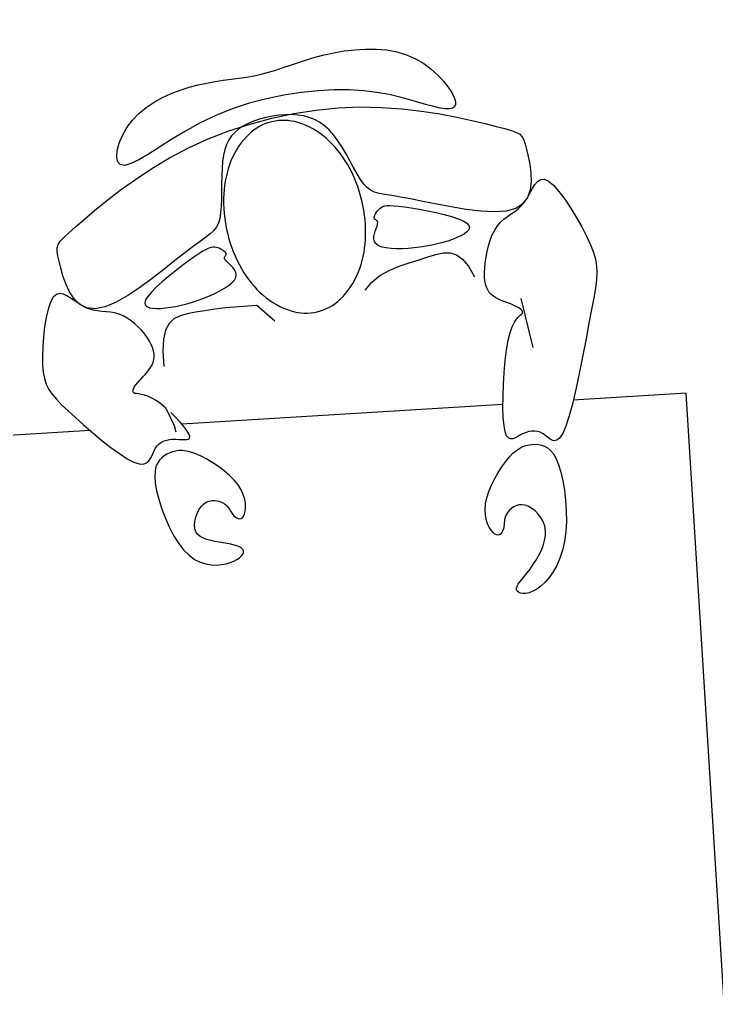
# Model space of a CAD drawing. Header units: inches. Extents: x 204954 to 440946, y -300749 to -143756.
# Drawn here: x 219891.6 to 219914.92, y -150708.18 to -150675.38 of the extents above; entities that cross this region are included whole.
import ezdxf

# ---------------------------------------------------------------- set-up
doc = ezdxf.new("R2010")
doc.units = ezdxf.units.IN
doc.header["$LTSCALE"] = 9
doc.header["$MEASUREMENT"] = 0
doc.linetypes.add('0', pattern=[0])
doc.layers.add('beam framing', color=91, linetype='Continuous')

msp = doc.modelspace()

# ---------------------------------------------------------------- linework, layer by layer
at = {"color": 1, "linetype": '0'}
for p, q in [((219902.12312, -150676.48893), (219902.46582, -150676.43042)), ((219902.46582, -150676.43042), (219902.81917, -150676.38806)), ((219902.81917, -150676.38806), (219903.17766, -150676.36573)), ((219903.17766, -150676.36573), (219903.53573, -150676.3673)), ((219903.53573, -150676.3673), (219903.88786, -150676.39665)), ((219903.88786, -150676.39665), (219904.22851, -150676.45765)), ((219900.93063, -150676.81258), (219901.2028, -150676.7243)), ((219901.2028, -150676.7243), (219901.49041, -150676.63914)), ((219901.49041, -150676.63914), (219901.79662, -150676.55973)), ((219901.79662, -150676.55973), (219902.12312, -150676.48893)), ((219904.22851, -150676.45765), (219904.55214, -150676.55418)), ((219904.55214, -150676.55418), (219904.85378, -150676.68798)), ((219904.85378, -150676.68798), (219905.13067, -150676.85235)), ((219899.93365, -150677.14378), (219900.17543, -150677.06957)), ((219900.17543, -150677.06957), (219900.42009, -150676.98787)), ((219900.42009, -150676.98787), (219900.67077, -150676.90132)), ((219900.67077, -150676.90132), (219900.93063, -150676.81258)), ((219905.13067, -150676.85235), (219905.38062, -150677.03846)), ((219905.38062, -150677.03846), (219905.60143, -150677.23749)), ((219898.14536, -150677.45494), (219898.41815, -150677.41299)), ((219898.41815, -150677.41299), (219898.68396, -150677.37611)), ((219898.68396, -150677.37611), (219898.94348, -150677.34073)), ((219898.94348, -150677.34073), (219899.19746, -150677.30328)), ((219899.19746, -150677.30328), (219899.4466, -150677.26018)), ((219899.4466, -150677.26018), (219899.69162, -150677.20786)), ((219899.69162, -150677.20786), (219899.93365, -150677.14378)), ((219905.60143, -150677.23749), (219905.79092, -150677.4406)), ((219896.6778, -150677.85567), (219896.97772, -150677.74191)), ((219896.97772, -150677.74191), (219897.27881, -150677.64658)), ((219897.27881, -150677.64658), (219897.57592, -150677.56835)), ((219897.57592, -150677.56835), (219897.86485, -150677.50554)), ((219897.86485, -150677.50554), (219898.14536, -150677.45494)), ((219901.59101, -150677.75944), (219901.02631, -150677.81744)), ((219902.13397, -150677.73213), (219901.59101, -150677.75944)), ((219902.64697, -150677.73494), (219902.13397, -150677.73213)), ((219903.12333, -150677.76634), (219902.64697, -150677.73494)), ((219905.79092, -150677.4406), (219905.94688, -150677.63897)), ((219905.94688, -150677.63897), (219906.06711, -150677.82378)), ((219896.10211, -150678.14372), (219896.38421, -150677.98916)), ((219896.38421, -150677.98916), (219896.6778, -150677.85567)), ((219899.86456, -150678.0279), (219899.28395, -150678.18153)), ((219900.44809, -150677.90673), (219899.86456, -150678.0279)), ((219901.02631, -150677.81744), (219900.44809, -150677.90673)), ((219903.56246, -150677.8211), (219903.12333, -150677.76634)), ((219903.96531, -150677.89302), (219903.56246, -150677.8211)), ((219904.33283, -150677.97594), (219903.96531, -150677.89302)), ((219904.66596, -150678.06367), (219904.33283, -150677.97594)), ((219904.96565, -150678.15005), (219904.66596, -150678.06367)), ((219906.06711, -150677.82378), (219906.14944, -150677.98618)), ((219906.14944, -150677.98618), (219906.19222, -150678.11907)), ((219895.59305, -150678.52127), (219895.83667, -150678.32065)), ((219895.83667, -150678.32065), (219896.10211, -150678.14372)), ((219898.71446, -150678.36821), (219898.16431, -150678.58852)), ((219899.28395, -150678.18153), (219898.71446, -150678.36821)), ((219900.7847, -150678.52683), (219901.52488, -150678.41114)), ((219901.52488, -150678.41114), (219902.26206, -150678.33699)), ((219902.26206, -150678.33699), (219902.99013, -150678.30582)), ((219902.99013, -150678.30582), (219903.70259, -150678.31748)), ((219903.70259, -150678.31748), (219904.39141, -150678.36541)), ((219904.39141, -150678.36541), (219905.04817, -150678.4414)), ((219905.23284, -150678.22888), (219904.96565, -150678.15005)), ((219905.4685, -150678.294), (219905.23284, -150678.22888)), ((219905.67319, -150678.34003), (219905.4685, -150678.294)), ((219905.8461, -150678.36474), (219905.67319, -150678.34003)), ((219905.98603, -150678.36672), (219905.8461, -150678.36474)), ((219906.0918, -150678.34456), (219905.98603, -150678.36672)), ((219906.16221, -150678.29685), (219906.0918, -150678.34456)), ((219906.19608, -150678.22215), (219906.16221, -150678.29685)), ((219906.19222, -150678.11907), (219906.19608, -150678.22215)), ((219895.19166, -150678.99623), (219895.3764, -150678.74691)), ((219895.3764, -150678.74691), (219895.59305, -150678.52127)), ((219898.16431, -150678.58852), (219897.64109, -150678.84037)), ((219899.31979, -150678.87693), (219900.04763, -150678.68258)), ((219899.63359, -150678.71577), (219899.43331, -150678.78404)), ((219899.84382, -150678.65873), (219899.63359, -150678.71577)), ((219900.06018, -150678.61383), (219899.84382, -150678.65873)), ((219900.04763, -150678.68258), (219900.7847, -150678.52683)), ((219900.27885, -150678.58198), (219900.06018, -150678.61383)), ((219900.49601, -150678.56409), (219900.27885, -150678.58198)), ((219900.70784, -150678.56108), (219900.49601, -150678.56409)), ((219900.91122, -150678.57397), (219900.70784, -150678.56108)), ((219901.10584, -150678.60426), (219900.91122, -150678.57397)), ((219901.29208, -150678.65356), (219901.10584, -150678.60426)), ((219901.47032, -150678.72347), (219901.29208, -150678.65356)), ((219901.64095, -150678.81561), (219901.47032, -150678.72347)), ((219905.04817, -150678.4414), (219905.66445, -150678.53727)), ((219905.66445, -150678.53727), (219906.23184, -150678.64482)), ((219906.23184, -150678.64482), (219906.7419, -150678.75588)), ((219895.04286, -150679.25737), (219895.19166, -150678.99623)), ((219897.64109, -150678.84037), (219897.14981, -150679.11095)), ((219898.60728, -150679.10842), (219899.31979, -150678.87693)), ((219898.92956, -150679.04753), (219898.8015, -150679.15493)), ((219899.07789, -150678.95059), (219898.92956, -150679.04753)), ((219899.24681, -150678.86261), (219899.07789, -150678.95059)), ((219899.43331, -150678.78404), (219899.24681, -150678.86261)), ((219901.80435, -150678.93158), (219901.64095, -150678.81561)), ((219901.96091, -150679.07299), (219901.80435, -150678.93158)), ((219902.11101, -150679.24144), (219901.96091, -150679.07299)), ((219906.7419, -150678.75588), (219907.18623, -150678.86223)), ((219907.18623, -150678.86223), (219907.55641, -150678.9557)), ((219907.55641, -150678.9557), (219907.84739, -150679.03098)), ((219907.84739, -150679.03098), (219908.06766, -150679.09425)), ((219894.9338, -150679.51582), (219895.04286, -150679.25737)), ((219896.69483, -150679.38475), (219896.28053, -150679.64628)), ((219897.14981, -150679.11095), (219896.69483, -150679.38475)), ((219897.25274, -150679.67699), (219897.91623, -150679.3756)), ((219897.91623, -150679.3756), (219898.60728, -150679.10842)), ((219898.69257, -150679.27477), (219898.60161, -150679.40901)), ((219898.8015, -150679.15493), (219898.69257, -150679.27477)), ((219902.25503, -150679.43686), (219902.11101, -150679.24144)), ((219908.06766, -150679.09425), (219908.22907, -150679.15457)), ((219908.22907, -150679.15457), (219908.34349, -150679.22103)), ((219908.34349, -150679.22103), (219908.42277, -150679.30269)), ((219908.42277, -150679.30269), (219908.47878, -150679.40861)), ((219894.86828, -150679.75705), (219894.9338, -150679.51582)), ((219896.28053, -150679.64628), (219895.91129, -150679.88004)), ((219896.62254, -150680.00954), (219897.25274, -150679.67699)), ((219898.46907, -150679.72861), (219898.4252, -150679.91792)), ((219898.52749, -150679.55963), (219898.46907, -150679.72861)), ((219898.60161, -150679.40901), (219898.52749, -150679.55963)), ((219902.39335, -150679.65234), (219902.25503, -150679.43686)), ((219902.52633, -150679.8793), (219902.39335, -150679.65234)), ((219908.47878, -150679.40861), (219908.52337, -150679.54787)), ((219908.52337, -150679.54787), (219908.5684, -150679.72954)), ((219908.5684, -150679.72954), (219908.62152, -150679.95858)), ((219894.8501, -150679.96658), (219894.86828, -150679.75705)), ((219894.88306, -150680.12987), (219894.8501, -150679.96658)), ((219895.91129, -150679.88004), (219895.59148, -150680.07053)), ((219896.02982, -150680.36374), (219896.62254, -150680.00954)), ((219898.4252, -150679.91792), (219898.39473, -150680.12952)), ((219902.65435, -150680.10914), (219902.52633, -150679.8793)), ((219908.62152, -150679.95858), (219908.67354, -150680.22359)), ((219894.97097, -150680.23242), (219894.88306, -150680.12987)), ((219895.11763, -150680.25972), (219894.97097, -150680.23242)), ((219895.32547, -150680.20226), (219895.11763, -150680.25972)), ((219895.59148, -150680.07053), (219895.32547, -150680.20226)), ((219895.47838, -150680.72847), (219896.02982, -150680.36374)), ((219898.37614, -150680.3638), (219898.36636, -150680.61467)), ((219898.39473, -150680.12952), (219898.37614, -150680.3638)), ((219902.77778, -150680.33328), (219902.65435, -150680.10914)), ((219902.89698, -150680.54313), (219902.77778, -150680.33328)), ((219908.67354, -150680.22359), (219908.71107, -150680.50906)), ((219898.36636, -150680.61467), (219898.36194, -150680.87446)), ((219903.01233, -150680.73009), (219902.89698, -150680.54313)), ((219908.71107, -150680.50906), (219908.72072, -150680.79951)), ((219894.97204, -150681.09262), (219895.47838, -150680.72847)), ((219898.36194, -150680.87446), (219898.35944, -150681.1355)), ((219903.1242, -150680.88558), (219903.01233, -150680.73009)), ((219903.23442, -150681.00377), (219903.1242, -150680.88558)), ((219903.35071, -150681.08991), (219903.23442, -150681.00377)), ((219908.68281, -150681.19071), (219908.76498, -150681.04001)), ((219908.72072, -150680.79951), (219908.68907, -150681.07941)), ((219908.76498, -150681.04001), (219908.84928, -150680.90495)), ((219908.84928, -150680.90495), (219908.9405, -150680.79884)), ((219908.9405, -150680.79884), (219909.04343, -150680.73499)), ((219909.04343, -150680.73499), (219909.16287, -150680.72671)), ((219909.16287, -150680.72671), (219909.30361, -150680.78731)), ((219909.30361, -150680.78731), (219909.46838, -150680.92534)), ((219909.46838, -150680.92534), (219909.65159, -150681.13037)), ((219894.5146, -150681.44509), (219894.97204, -150681.09262)), ((219898.35944, -150681.1355), (219898.3554, -150681.3901)), ((219903.48226, -150681.15199), (219903.35071, -150681.08991)), ((219903.63824, -150681.19803), (219903.48226, -150681.15199)), ((219903.82783, -150681.23604), (219903.63824, -150681.19803)), ((219904.06023, -150681.27402), (219903.82783, -150681.23604)), ((219904.34461, -150681.31998), (219904.06023, -150681.27402)), ((219904.69016, -150681.38192), (219904.34461, -150681.31998)), ((219908.60275, -150681.33328), (219908.44834, -150681.5456)), ((219908.50565, -150681.48584), (219908.59796, -150681.34376)), ((219908.59796, -150681.34376), (219908.68281, -150681.19071)), ((219908.68907, -150681.07941), (219908.60275, -150681.33328)), ((219909.65159, -150681.13037), (219909.84557, -150681.38725)), ((219894.10986, -150681.77477), (219894.5146, -150681.44509)), ((219898.34637, -150681.63059), (219898.32891, -150681.84929)), ((219898.3554, -150681.3901), (219898.34637, -150681.63059)), ((219903.6216, -150681.74017), (219903.66339, -150681.69986)), ((219903.66339, -150681.69986), (219903.70774, -150681.66574)), ((219903.70774, -150681.66574), (219903.75859, -150681.63857)), ((219903.75859, -150681.63857), (219903.82092, -150681.61886)), ((219903.82092, -150681.61886), (219903.89968, -150681.60712)), ((219903.89968, -150681.60712), (219903.99987, -150681.60387)), ((219903.99987, -150681.60387), (219904.12643, -150681.60961)), ((219904.12643, -150681.60961), (219904.28434, -150681.62487)), ((219904.28434, -150681.62487), (219904.47857, -150681.65016)), ((219904.47857, -150681.65016), (219904.71119, -150681.68568)), ((219905.10108, -150681.46452), (219904.69016, -150681.38192)), ((219904.71119, -150681.68568), (219904.97267, -150681.73046)), ((219905.5617, -150681.55904), (219905.10108, -150681.46452)), ((219906.05136, -150681.65343), (219905.5617, -150681.55904)), ((219906.54941, -150681.73561), (219906.05136, -150681.65343)), ((219908.44834, -150681.5456), (219908.21245, -150681.70088)), ((219908.28992, -150681.70969), (219908.40238, -150681.60687)), ((219908.40238, -150681.60687), (219908.50565, -150681.48584)), ((219909.84557, -150681.38725), (219910.04265, -150681.68079)), ((219910.04265, -150681.68079), (219910.23518, -150681.99582)), ((219893.76163, -150682.07053), (219894.10986, -150681.77477)), ((219898.32891, -150681.84929), (219898.29956, -150682.03853)), ((219903.46721, -150682.00662), (219903.47575, -150681.96915)), ((219903.4682, -150682.0367), (219903.46721, -150682.00662)), ((219903.47575, -150681.96915), (219903.4927, -150681.92628)), ((219903.4927, -150681.92628), (219903.5169, -150681.87997)), ((219903.5169, -150681.87997), (219903.54721, -150681.8322)), ((219903.54721, -150681.8322), (219903.5825, -150681.78494)), ((219903.5825, -150681.78494), (219903.6216, -150681.74017)), ((219904.97267, -150681.73046), (219905.25059, -150681.78321)), ((219905.25059, -150681.78321), (219905.53254, -150681.84265)), ((219905.53254, -150681.84265), (219905.80609, -150681.9075)), ((219905.80609, -150681.9075), (219906.05881, -150681.97647)), ((219906.05881, -150681.97647), (219906.2783, -150682.04829)), ((219907.0352, -150681.79351), (219906.54941, -150681.73561)), ((219907.48807, -150681.81507), (219907.0352, -150681.79351)), ((219907.88737, -150681.78821), (219907.48807, -150681.81507)), ((219907.80941, -150682.0603), (219907.92801, -150681.96962)), ((219908.21245, -150681.70088), (219907.88737, -150681.78821)), ((219907.92801, -150681.96962), (219908.04967, -150681.885)), ((219908.04967, -150681.885), (219908.17133, -150681.80038)), ((219908.17133, -150681.80038), (219908.28992, -150681.70969)), ((219910.23518, -150681.99582), (219910.4155, -150682.31718)), ((219893.24821, -150682.51996), (219893.47371, -150682.32126)), ((219893.47371, -150682.32126), (219893.76163, -150682.07053)), ((219898.18989, -150682.32319), (219898.10063, -150682.43804)), ((219898.25468, -150682.19379), (219898.18989, -150682.32319)), ((219898.29956, -150682.03853), (219898.25468, -150682.19379)), ((219903.47916, -150682.05831), (219903.4682, -150682.0367)), ((219903.49755, -150682.0739), (219903.47916, -150682.05831)), ((219903.52015, -150682.08678), (219903.49755, -150682.0739)), ((219903.5437, -150682.10028), (219903.52015, -150682.08678)), ((219903.53618, -150682.37073), (219903.56387, -150682.29227)), ((219903.56497, -150682.11772), (219903.5437, -150682.10028)), ((219903.56387, -150682.29227), (219903.5826, -150682.22701)), ((219903.5807, -150682.14245), (219903.56497, -150682.11772)), ((219903.58766, -150682.17777), (219903.5807, -150682.14245)), ((219903.5826, -150682.22701), (219903.58766, -150682.17777)), ((219906.2783, -150682.04829), (219906.45212, -150682.12167)), ((219906.45212, -150682.12167), (219906.57084, -150682.19546)), ((219906.57084, -150682.19546), (219906.63702, -150682.26905)), ((219906.6562, -150682.34198), (219906.63391, -150682.41376)), ((219906.63702, -150682.26905), (219906.6562, -150682.34198)), ((219907.50211, -150682.42762), (219907.59368, -150682.28416)), ((219907.59368, -150682.28416), (219907.69695, -150682.16313)), ((219907.69695, -150682.16313), (219907.80941, -150682.0603)), ((219910.4155, -150682.31718), (219910.57592, -150682.62968)), ((219892.96365, -150682.80276), (219893.08034, -150682.67598)), ((219893.08034, -150682.67598), (219893.24821, -150682.51996)), ((219897.8304, -150682.66926), (219897.64028, -150682.80822)), ((219897.98232, -150682.54963), (219897.8304, -150682.66926)), ((219898.10063, -150682.43804), (219897.98232, -150682.54963)), ((219903.46179, -150682.73538), (219903.46233, -150682.64471)), ((219903.46233, -150682.64471), (219903.47911, -150682.551)), ((219903.47911, -150682.551), (219903.50583, -150682.45833)), ((219903.50583, -150682.45833), (219903.53618, -150682.37073)), ((219906.24093, -150682.67998), (219906.09376, -150682.73895)), ((219906.37367, -150682.61751), (219906.24093, -150682.67998)), ((219906.48711, -150682.552), (219906.37367, -150682.61751)), ((219906.5757, -150682.48392), (219906.48711, -150682.552)), ((219906.63391, -150682.41376), (219906.5757, -150682.48392)), ((219907.35418, -150682.76733), (219907.4224, -150682.59035)), ((219907.4224, -150682.59035), (219907.50211, -150682.42762)), ((219910.57592, -150682.62968), (219910.7088, -150682.91816)), ((219892.85784, -150683.02244), (219892.89164, -150682.91376)), ((219892.89164, -150682.91376), (219892.96365, -150682.80276)), ((219897.40741, -150682.97779), (219897.12722, -150683.18929)), ((219897.64028, -150682.80822), (219897.40741, -150682.97779)), ((219898.00964, -150683.00758), (219897.93408, -150683.03273)), ((219898.07415, -150682.99699), (219898.00964, -150683.00758)), ((219898.13179, -150682.99823), (219898.07415, -150682.99699)), ((219898.18677, -150683.00861), (219898.13179, -150682.99823)), ((219898.24227, -150683.02567), (219898.18677, -150683.00861)), ((219903.48378, -150682.81897), (219903.46179, -150682.73538)), ((219903.53461, -150682.89141), (219903.48378, -150682.81897)), ((219903.61876, -150682.94952), (219903.53461, -150682.89141)), ((219903.73347, -150682.99352), (219903.61876, -150682.94952)), ((219903.87414, -150683.02452), (219903.73347, -150682.99352)), ((219905.0073, -150682.99858), (219904.80658, -150683.02274)), ((219905.20495, -150682.96835), (219905.0073, -150682.99858)), ((219905.39801, -150682.93242), (219905.20495, -150682.96835)), ((219905.58495, -150682.89115), (219905.39801, -150682.93242)), ((219905.76424, -150682.8449), (219905.58495, -150682.89115)), ((219905.93435, -150682.79405), (219905.76424, -150682.8449)), ((219906.09376, -150682.73895), (219905.93435, -150682.79405)), ((219907.25063, -150683.14405), (219907.29705, -150682.95357)), ((219907.29705, -150682.95357), (219907.35418, -150682.76733)), ((219910.7088, -150682.91816), (219910.80819, -150683.17242)), ((219892.85578, -150683.14223), (219892.85784, -150683.02244)), ((219892.87897, -150683.2866), (219892.85578, -150683.14223)), ((219892.92095, -150683.469), (219892.87897, -150683.2866)), ((219897.12722, -150683.18929), (219896.79804, -150683.44877)), ((219897.4372, -150683.33284), (219897.24577, -150683.46969)), ((219897.59901, -150683.22247), (219897.4372, -150683.33284)), ((219897.73296, -150683.13747), (219897.59901, -150683.22247)), ((219897.84325, -150683.07512), (219897.73296, -150683.13747)), ((219897.93408, -150683.03273), (219897.84325, -150683.07512)), ((219898.29739, -150683.04793), (219898.24227, -150683.02567)), ((219898.35023, -150683.07412), (219898.29739, -150683.04793)), ((219898.39887, -150683.10303), (219898.35023, -150683.07412)), ((219898.44139, -150683.13339), (219898.39887, -150683.10303)), ((219898.47589, -150683.16397), (219898.44139, -150683.13339)), ((219898.46063, -150683.36599), (219898.46349, -150683.33683)), ((219898.46349, -150683.33683), (219898.47457, -150683.31165)), ((219898.47457, -150683.31165), (219898.48947, -150683.28896)), ((219898.50045, -150683.19352), (219898.47589, -150683.16397)), ((219898.48947, -150683.28896), (219898.5038, -150683.26726)), ((219898.51316, -150683.22081), (219898.50045, -150683.19352)), ((219898.5038, -150683.26726), (219898.51317, -150683.24504)), ((219898.51317, -150683.24504), (219898.51316, -150683.22081)), ((219904.0362, -150683.04361), (219903.87414, -150683.02452)), ((219904.21505, -150683.05188), (219904.0362, -150683.04361)), ((219904.40613, -150683.05043), (219904.21505, -150683.05188)), ((219904.60483, -150683.04035), (219904.40613, -150683.05043)), ((219904.80658, -150683.02274), (219904.60483, -150683.04035)), ((219904.97018, -150683.41895), (219905.26659, -150683.32035)), ((219905.26659, -150683.32035), (219905.5355, -150683.23851)), ((219905.5355, -150683.23851), (219905.78154, -150683.18936)), ((219905.78154, -150683.18936), (219906.0093, -150683.18877)), ((219906.0093, -150683.18877), (219906.22339, -150683.25267)), ((219906.22339, -150683.25267), (219906.42842, -150683.39695)), ((219907.18835, -150683.51771), (219907.21453, -150683.33377)), ((219907.21453, -150683.33377), (219907.25063, -150683.14405)), ((219910.80819, -150683.17242), (219910.87507, -150683.40214)), ((219892.97712, -150683.69731), (219892.92095, -150683.469)), ((219896.79804, -150683.44877), (219896.42994, -150683.74135)), ((219897.03279, -150683.62785), (219896.80874, -150683.80056)), ((219897.24577, -150683.46969), (219897.03279, -150683.62785)), ((219898.47039, -150683.40064), (219898.46063, -150683.36599)), ((219898.49717, -150683.44228), (219898.47039, -150683.40064)), ((219898.54338, -150683.49202), (219898.49717, -150683.44228)), ((219898.60355, -150683.54948), (219898.54338, -150683.49202)), ((219898.67023, -150683.61389), (219898.60355, -150683.54948)), ((219898.73596, -150683.68448), (219898.67023, -150683.61389)), ((219903.97156, -150683.77747), (219904.30657, -150683.63875)), ((219904.30657, -150683.63875), (219904.64544, -150683.52291)), ((219904.64544, -150683.52291), (219904.97018, -150683.41895)), ((219906.42842, -150683.39695), (219906.629, -150683.63751)), ((219906.629, -150683.63751), (219906.82973, -150683.99026)), ((219907.17171, -150683.69087), (219907.18835, -150683.51771)), ((219910.87507, -150683.40214), (219910.91213, -150683.62198)), ((219910.91213, -150683.62198), (219910.92206, -150683.8466)), ((219893.05054, -150683.95721), (219892.97712, -150683.69731)), ((219893.14614, -150684.22882), (219893.05054, -150683.95721)), ((219896.42994, -150683.74135), (219896.03587, -150684.04695)), ((219896.58413, -150683.98106), (219896.36946, -150684.16257)), ((219896.80874, -150683.80056), (219896.58413, -150683.98106)), ((219898.7933, -150683.76047), (219898.73596, -150683.68448)), ((219898.83477, -150683.8411), (219898.7933, -150683.76047)), ((219898.85295, -150683.9256), (219898.83477, -150683.8411)), ((219898.84036, -150684.0132), (219898.85295, -150683.9256)), ((219903.385, -150684.1676), (219903.65838, -150683.95008)), ((219903.65838, -150683.95008), (219903.97156, -150683.77747)), ((219907.16432, -150683.84921), (219907.17171, -150683.69087)), ((219907.16628, -150683.99257), (219907.16432, -150683.84921)), ((219907.17776, -150684.12174), (219907.16628, -150683.99257)), ((219910.92206, -150683.8466), (219910.90756, -150684.09067)), ((219893.26887, -150684.49225), (219893.14614, -150684.22882)), ((219896.03587, -150684.04695), (219895.62879, -150684.34545)), ((219896.36946, -150684.16257), (219896.17522, -150684.33836)), ((219898.46178, -150684.37573), (219898.5977, -150684.28544)), ((219898.5977, -150684.28544), (219898.70916, -150684.19419)), ((219898.70916, -150684.19419), (219898.79157, -150684.10308)), ((219898.79157, -150684.10308), (219898.84036, -150684.0132)), ((219903.1694, -150684.44102), (219903.385, -150684.1676)), ((219907.19897, -150684.23754), (219907.17776, -150684.12174)), ((219907.2301, -150684.34077), (219907.19897, -150684.23754)), ((219910.90756, -150684.09067), (219910.87132, -150684.36883)), ((219892.83051, -150684.58106), (219892.72695, -150684.67609)), ((219892.94486, -150684.55147), (219892.83051, -150684.58106)), ((219893.06845, -150684.57408), (219892.94486, -150684.55147)), ((219893.19974, -150684.63566), (219893.06845, -150684.57408)), ((219893.33718, -150684.72297), (219893.19974, -150684.63566)), ((219893.42365, -150684.72761), (219893.26887, -150684.49225)), ((219895.22168, -150684.61675), (219894.8275, -150684.84075)), ((219895.62879, -150684.34545), (219895.22168, -150684.61675)), ((219895.89006, -150684.64569), (219895.81752, -150684.76519)), ((219896.01192, -150684.50165), (219895.89006, -150684.64569)), ((219896.17522, -150684.33836), (219896.01192, -150684.50165)), ((219897.76521, -150684.70542), (219897.95312, -150684.62991)), ((219897.95312, -150684.62991), (219898.1349, -150684.54906)), ((219898.1349, -150684.54906), (219898.30599, -150684.46397)), ((219898.30599, -150684.46397), (219898.46178, -150684.37573)), ((219907.27134, -150684.43222), (219907.2301, -150684.34077)), ((219907.32288, -150684.51272), (219907.27134, -150684.43222)), ((219907.38492, -150684.58305), (219907.32288, -150684.51272)), ((219907.45726, -150684.64412), (219907.38492, -150684.58305)), ((219907.53819, -150684.69719), (219907.45726, -150684.64412)), ((219910.87132, -150684.36883), (219910.81605, -150684.69576)), ((219892.63554, -150684.84502), (219892.55682, -150685.07723)), ((219892.72695, -150684.67609), (219892.63554, -150684.84502)), ((219893.47922, -150684.82279), (219893.33718, -150684.72297)), ((219893.61543, -150684.91502), (219893.42365, -150684.72761)), ((219893.62432, -150684.92188), (219893.47922, -150684.82279)), ((219893.84916, -150685.03459), (219893.61543, -150684.91502)), ((219893.77093, -150685.007), (219893.62432, -150684.92188)), ((219894.8275, -150684.84075), (219894.4592, -150684.99735)), ((219895.81752, -150684.76519), (219895.79177, -150684.86075)), ((219895.79177, -150684.86075), (219895.80763, -150684.93447)), ((219895.80763, -150684.93447), (219895.85996, -150684.98842)), ((219896.65588, -150685.01133), (219896.8306, -150684.97978)), ((219896.8306, -150684.97978), (219897.01143, -150684.93997)), ((219897.01143, -150684.93997), (219897.19683, -150684.89226)), ((219897.19683, -150684.89226), (219897.38528, -150684.83702)), ((219897.38528, -150684.83702), (219897.57525, -150684.77462)), ((219897.57525, -150684.77462), (219897.76521, -150684.70542)), ((219899.53983, -150684.94826), (219898.4897, -150685.02881)), ((219900.14532, -150685.4706), (219899.53983, -150684.94826)), ((219907.62561, -150684.74361), (219907.53819, -150684.69719)), ((219907.71741, -150684.78472), (219907.62561, -150684.74361)), ((219907.8115, -150684.82189), (219907.71741, -150684.78472)), ((219907.90578, -150684.85646), (219907.8115, -150684.82189)), ((219907.99815, -150684.88979), (219907.90578, -150684.85646)), ((219908.0865, -150684.92323), (219907.99815, -150684.88979)), ((219908.16881, -150684.95784), (219908.0865, -150684.92323)), ((219908.24328, -150684.99346), (219908.16881, -150684.95784)), ((219908.38036, -150684.7151), (219908.77397, -150686.36221)), ((219910.81605, -150684.69576), (219910.74443, -150685.0861)), ((219892.55682, -150685.07723), (219892.49116, -150685.35732)), ((219893.91772, -150685.06813), (219893.77093, -150685.007)), ((219894.12976, -150685.06644), (219893.84916, -150685.03459)), ((219894.0643, -150685.10806), (219893.91772, -150685.06813)), ((219894.21047, -150685.13279), (219894.0643, -150685.10806)), ((219894.4592, -150684.99735), (219894.12976, -150685.06644)), ((219894.35606, -150685.1483), (219894.21047, -150685.13279)), ((219894.50088, -150685.16059), (219894.35606, -150685.1483)), ((219894.64475, -150685.17566), (219894.50088, -150685.16059)), ((219894.78748, -150685.19951), (219894.64475, -150685.17566)), ((219894.9289, -150685.23812), (219894.78748, -150685.19951)), ((219895.06859, -150685.29599), (219894.9289, -150685.23812)), ((219895.20525, -150685.37159), (219895.06859, -150685.29599)), ((219895.85996, -150684.98842), (219895.94361, -150685.02468)), ((219895.94361, -150685.02468), (219896.05341, -150685.04535)), ((219896.05341, -150685.04535), (219896.18421, -150685.05249)), ((219896.18421, -150685.05249), (219896.33085, -150685.04819)), ((219896.33085, -150685.04819), (219896.48879, -150685.03426)), ((219896.48879, -150685.03426), (219896.65588, -150685.01133)), ((219896.97091, -150685.29484), (219896.7675, -150685.39729)), ((219897.21259, -150685.22745), (219896.97091, -150685.29484)), ((219897.48945, -150685.17885), (219897.21259, -150685.22745)), ((219897.79841, -150685.13279), (219897.48945, -150685.17885)), ((219898.13507, -150685.0787), (219897.79841, -150685.13279)), ((219898.4897, -150685.02881), (219898.13507, -150685.0787)), ((219908.3082, -150685.02966), (219908.24328, -150684.99346)), ((219908.30135, -150685.32773), (219908.35781, -150685.27442)), ((219908.36185, -150685.06601), (219908.3082, -150685.02966)), ((219908.35781, -150685.27442), (219908.40167, -150685.23603)), ((219908.4025, -150685.10207), (219908.36185, -150685.06601)), ((219908.40167, -150685.23603), (219908.4293, -150685.20406)), ((219908.42844, -150685.13738), (219908.4025, -150685.10207)), ((219908.43795, -150685.17153), (219908.42844, -150685.13738)), ((219908.4293, -150685.20406), (219908.43795, -150685.17153)), ((219910.74443, -150685.0861), (219910.65912, -150685.54816)), ((219892.49116, -150685.35732), (219892.43892, -150685.66992)), ((219895.33734, -150685.46188), (219895.20525, -150685.37159)), ((219895.46333, -150685.56384), (219895.33734, -150685.46188)), ((219895.5817, -150685.67441), (219895.46333, -150685.56384)), ((219896.60543, -150685.55108), (219896.48778, -150685.77247)), ((219896.7675, -150685.39729), (219896.60543, -150685.55108)), ((219908.09288, -150685.66193), (219908.16525, -150685.513)), ((219908.16525, -150685.513), (219908.23596, -150685.40443)), ((219908.23596, -150685.40443), (219908.30135, -150685.32773)), ((219910.65912, -150685.54816), (219910.56261, -150686.06475)), ((219892.43892, -150685.66992), (219892.40047, -150685.99962)), ((219895.6909, -150685.79058), (219895.5817, -150685.67441)), ((219895.7894, -150685.9093), (219895.6909, -150685.79058)), ((219895.87568, -150686.02755), (219895.7894, -150685.9093)), ((219896.48778, -150685.77247), (219896.41764, -150686.07773)), ((219907.95772, -150686.11479), (219908.02249, -150685.8597)), ((219908.02249, -150685.8597), (219908.09288, -150685.66193)), ((219892.40047, -150685.99962), (219892.37615, -150686.33105)), ((219895.94845, -150686.14279), (219895.87568, -150686.02755)), ((219896.00745, -150686.25451), (219895.94845, -150686.14279)), ((219896.0527, -150686.36273), (219896.00745, -150686.25451)), ((219896.41764, -150686.07773), (219896.39807, -150686.48312)), ((219907.9017, -150686.43126), (219907.95772, -150686.11479)), ((219910.56261, -150686.06475), (219910.45736, -150686.61233)), ((219892.37615, -150686.33105), (219892.36634, -150686.64881)), ((219896.08418, -150686.46743), (219896.0527, -150686.36273)), ((219896.1019, -150686.56861), (219896.08418, -150686.46743)), ((219896.10585, -150686.66629), (219896.1019, -150686.56861)), ((219896.39807, -150686.48312), (219896.43044, -150686.99768)), ((219907.85549, -150686.79555), (219907.9017, -150686.43126)), ((219910.45736, -150686.61233), (219910.34582, -150687.16738)), ((219892.36634, -150686.64881), (219892.37139, -150686.93752)), ((219892.37139, -150686.93752), (219892.39212, -150687.18592)), ((219895.98737, -150687.0222), (219896.03557, -150686.93828)), ((219896.03557, -150686.93828), (219896.07248, -150686.8511)), ((219896.07248, -150686.8511), (219896.09605, -150686.76045)), ((219896.09605, -150686.76045), (219896.10585, -150686.66629)), ((219907.81964, -150687.18968), (219907.85549, -150686.79555)), ((219892.39212, -150687.18592), (219892.43114, -150687.39934)), ((219895.73151, -150687.33047), (219895.79997, -150687.257)), ((219895.79997, -150687.257), (219895.86709, -150687.18131)), ((219895.86709, -150687.18131), (219895.93039, -150687.10313)), ((219895.93039, -150687.10313), (219895.98737, -150687.0222)), ((219907.7947, -150687.59565), (219907.81964, -150687.18968)), ((219910.34582, -150687.16738), (219910.23043, -150687.70633)), ((219892.43114, -150687.39934), (219892.49153, -150687.58725)), ((219892.49153, -150687.58725), (219892.57635, -150687.75912)), ((219895.49242, -150687.60525), (219895.54274, -150687.5398)), ((219895.54274, -150687.5398), (219895.6005, -150687.47173)), ((219895.6005, -150687.47173), (219895.66419, -150687.40196)), ((219895.66419, -150687.40196), (219895.73151, -150687.33047)), ((219907.78121, -150687.99548), (219907.7947, -150687.59565)), ((219892.57635, -150687.75912), (219892.68867, -150687.92442)), ((219892.68867, -150687.92442), (219892.83158, -150688.09261)), ((219895.39233, -150687.81734), (219895.3995, -150687.77411)), ((219895.39929, -150687.85209), (219895.39233, -150687.81734)), ((219895.42171, -150687.8772), (219895.39929, -150687.85209)), ((219895.3995, -150687.77411), (219895.41946, -150687.72357)), ((219895.41946, -150687.72357), (219895.45088, -150687.66689)), ((219895.46065, -150687.89255), (219895.42171, -150687.8772)), ((219895.45088, -150687.66689), (219895.49242, -150687.60525)), ((219895.51601, -150687.90227), (219895.46065, -150687.89255)), ((219895.58742, -150687.91156), (219895.51601, -150687.90227)), ((219895.67451, -150687.92561), (219895.58742, -150687.91156)), ((219895.77689, -150687.9496), (219895.67451, -150687.92561)), ((219910.23043, -150687.70633), (219910.11364, -150688.20566)), ((219892.83158, -150688.09261), (219893.00812, -150688.27317)), ((219895.8942, -150687.98873), (219895.77689, -150687.9496)), ((219896.02606, -150688.04819), (219895.8942, -150687.98873)), ((219896.1721, -150688.13317), (219896.02606, -150688.04819)), ((219896.33088, -150688.2467), (219896.1721, -150688.13317)), ((219896.49676, -150688.38319), (219896.33088, -150688.2467)), ((219907.77973, -150688.37119), (219907.78121, -150687.99548)), ((219910.11364, -150688.20566), (219909.99792, -150688.64183)), ((219893.00812, -150688.27317), (219893.22139, -150688.47556)), ((219893.22139, -150688.47556), (219893.47211, -150688.7057)), ((219896.49676, -150688.38319), (219896.77654, -150688.96815)), ((219896.82303, -150688.69403), (219896.66304, -150688.53488)), ((219907.79079, -150688.70479), (219907.77973, -150688.37119)), ((219893.47211, -150688.7057), (219893.75171, -150688.95529)), ((219896.97003, -150688.85289), (219896.82303, -150688.69403)), ((219897.09734, -150689.00369), (219896.97003, -150688.85289)), ((219907.81496, -150688.97829), (219907.79079, -150688.70479)), ((219909.99792, -150688.64183), (219909.8857, -150688.99129)), ((219893.75171, -150688.95529), (219894.04928, -150689.21249)), ((219894.04928, -150689.21249), (219894.35392, -150689.46545)), ((219896.77654, -150688.96815), (219896.8276, -150689.17602)), ((219897.19825, -150689.1387), (219897.09734, -150689.00369)), ((219897.26608, -150689.25016), (219897.19825, -150689.1387)), ((219907.85244, -150689.17848), (219907.81496, -150688.97829)), ((219907.90205, -150689.31116), (219907.85244, -150689.17848)), ((219908.4621, -150689.23542), (219908.36975, -150689.28101)), ((219908.55561, -150689.19805), (219908.4621, -150689.23542)), ((219908.6499, -150689.1707), (219908.55561, -150689.19805)), ((219908.74459, -150689.15516), (219908.6499, -150689.1707)), ((219908.83929, -150689.15321), (219908.74459, -150689.15516)), ((219908.93364, -150689.16666), (219908.83929, -150689.15321)), ((219909.02724, -150689.19729), (219908.93364, -150689.16666)), ((219909.11973, -150689.24688), (219909.02724, -150689.19729)), ((219909.77888, -150689.23715), (219909.6771, -150689.38915)), ((219909.8857, -150688.99129), (219909.77888, -150689.23715)), ((219894.35392, -150689.46545), (219894.65471, -150689.70233)), ((219896.27143, -150689.58081), (219896.3495, -150689.52616)), ((219896.3495, -150689.52616), (219896.43486, -150689.48508)), ((219896.43486, -150689.48508), (219896.52634, -150689.45613)), ((219896.52634, -150689.45613), (219896.62281, -150689.43789)), ((219896.62281, -150689.43789), (219896.72311, -150689.42894)), ((219896.72311, -150689.42894), (219896.82609, -150689.42786)), ((219896.82609, -150689.42786), (219896.92995, -150689.43265)), ((219896.92995, -150689.43265), (219897.03017, -150689.43916)), ((219897.03017, -150689.43916), (219897.12161, -150689.44268)), ((219897.12161, -150689.44268), (219897.19908, -150689.43848)), ((219897.19908, -150689.43848), (219897.25743, -150689.42184)), ((219897.25743, -150689.42184), (219897.29149, -150689.38805)), ((219897.2961, -150689.3324), (219897.26608, -150689.25016)), ((219897.29149, -150689.38805), (219897.2961, -150689.3324)), ((219907.96228, -150689.38688), (219907.90205, -150689.31116)), ((219908.03161, -150689.41622), (219907.96228, -150689.38688)), ((219908.10854, -150689.40974), (219908.03161, -150689.41622)), ((219908.19155, -150689.378), (219908.10854, -150689.40974)), ((219908.27913, -150689.33157), (219908.19155, -150689.378)), ((219908.36975, -150689.28101), (219908.27913, -150689.33157)), ((219909.21093, -150689.31421), (219909.11973, -150689.24688)), ((219909.30157, -150689.38593), (219909.21093, -150689.31421)), ((219909.39257, -150689.44566), (219909.30157, -150689.38593)), ((219909.48487, -150689.47702), (219909.39257, -150689.44566)), ((219909.5794, -150689.46364), (219909.48487, -150689.47702)), ((219909.6771, -150689.38915), (219909.5794, -150689.46364)), ((219894.65471, -150689.70233), (219894.94075, -150689.91127)), ((219896.04367, -150689.9481), (219896.09097, -150689.83846)), ((219896.09097, -150689.83846), (219896.14172, -150689.7365)), ((219896.14172, -150689.7365), (219896.20179, -150689.65044)), ((219896.20179, -150689.65044), (219896.27143, -150689.58081)), ((219896.62607, -150689.88757), (219896.53331, -150689.93311)), ((219896.72248, -150689.8505), (219896.62607, -150689.88757)), ((219896.82464, -150689.82396), (219896.72248, -150689.8505)), ((219896.93464, -150689.81), (219896.82464, -150689.82396)), ((219897.05461, -150689.81066), (219896.93464, -150689.81)), ((219897.18663, -150689.828), (219897.05461, -150689.81066)), ((219897.33282, -150689.86405), (219897.18663, -150689.828)), ((219897.49528, -150689.92088), (219897.33282, -150689.86405)), ((219907.99577, -150690.02332), (219908.11499, -150689.89918)), ((219908.11499, -150689.89918), (219908.22908, -150689.80093)), ((219908.22908, -150689.80093), (219908.339, -150689.72577)), ((219908.339, -150689.72577), (219908.4457, -150689.67094)), ((219908.4457, -150689.67094), (219908.55014, -150689.63366)), ((219908.55014, -150689.63366), (219908.65325, -150689.61114)), ((219908.65325, -150689.61114), (219908.756, -150689.60062)), ((219908.756, -150689.60062), (219908.85934, -150689.5993)), ((219908.85934, -150689.5993), (219908.96387, -150689.60578)), ((219908.96387, -150689.60578), (219909.06879, -150689.62407)), ((219909.06879, -150689.62407), (219909.17298, -150689.65953)), ((219909.17298, -150689.65953), (219909.27528, -150689.71755)), ((219909.27528, -150689.71755), (219909.37457, -150689.8035)), ((219909.37457, -150689.8035), (219909.4697, -150689.92274)), ((219894.94075, -150689.91127), (219895.20113, -150690.08044)), ((219895.20113, -150690.08044), (219895.42494, -150690.19798)), ((219895.42494, -150690.19798), (219895.60431, -150690.25572)), ((219895.74349, -150690.26015), (219895.84973, -150690.22144)), ((219895.84973, -150690.22144), (219895.93033, -150690.14976)), ((219895.93033, -150690.14976), (219895.99255, -150690.05525)), ((219895.99255, -150690.05525), (219896.04367, -150689.9481)), ((219896.21577, -150690.22664), (219896.16607, -150690.34819)), ((219896.28079, -150690.12864), (219896.21577, -150690.22664)), ((219896.35768, -150690.0499), (219896.28079, -150690.12864)), ((219896.443, -150689.98615), (219896.35768, -150690.0499)), ((219896.53331, -150689.93311), (219896.443, -150689.98615)), ((219897.67471, -150689.99971), (219897.49528, -150689.92088)), ((219897.86621, -150690.09862), (219897.67471, -150689.99971)), ((219898.06346, -150690.21486), (219897.86621, -150690.09862)), ((219898.26016, -150690.34569), (219898.06346, -150690.21486)), ((219907.74528, -150690.34956), (219907.87137, -150690.17476)), ((219907.87137, -150690.17476), (219907.99577, -150690.02332)), ((219909.4697, -150689.92274), (219909.55953, -150690.08066)), ((219909.55953, -150690.08066), (219909.64293, -150690.28263)), ((219895.60431, -150690.25572), (219895.74349, -150690.26015)), ((219896.13513, -150690.49756), (219896.12641, -150690.67904)), ((219896.16607, -150690.34819), (219896.13513, -150690.49756)), ((219898.45, -150690.48835), (219898.26016, -150690.34569)), ((219898.62667, -150690.64012), (219898.45, -150690.48835)), ((219907.5056, -150690.74805), (219907.6219, -150690.54243)), ((219907.6219, -150690.54243), (219907.74528, -150690.34956)), ((219909.64293, -150690.28263), (219909.71856, -150690.53151)), ((219909.71856, -150690.53151), (219909.7843, -150690.82017)), ((219896.12641, -150690.67904), (219896.14333, -150690.89689)), ((219898.78385, -150690.79824), (219898.62667, -150690.64012)), ((219898.91525, -150690.95997), (219898.78385, -150690.79824)), ((219907.40077, -150690.96113), (219907.5056, -150690.74805)), ((219909.7843, -150690.82017), (219909.83787, -150691.13894)), ((219896.14333, -150690.89689), (219896.18834, -150691.15281)), ((219896.18834, -150691.15281), (219896.25975, -150691.43812)), ((219899.01614, -150691.12247), (219898.91525, -150690.95997)), ((219899.08818, -150691.28252), (219899.01614, -150691.12247)), ((219907.24309, -150691.38847), (219907.31181, -150691.17637)), ((219907.31181, -150691.17637), (219907.40077, -150690.96113)), ((219909.83787, -150691.13894), (219909.87694, -150691.47817)), ((219896.25975, -150691.43812), (219896.35488, -150691.74157)), ((219897.75849, -150691.59914), (219897.84668, -150691.53669)), ((219897.84668, -150691.53669), (219897.93872, -150691.49713)), ((219897.93872, -150691.49713), (219898.03232, -150691.47759)), ((219898.03232, -150691.47759), (219898.12518, -150691.47524)), ((219898.12518, -150691.47524), (219898.215, -150691.48722)), ((219898.215, -150691.48722), (219898.29949, -150691.51067)), ((219898.29949, -150691.51067), (219898.37635, -150691.54275)), ((219899.1346, -150691.43679), (219899.08818, -150691.28252)), ((219899.15865, -150691.58194), (219899.1346, -150691.43679)), ((219907.19902, -150691.59214), (219907.24309, -150691.38847)), ((219909.87694, -150691.47817), (219909.8992, -150691.82823)), ((219896.35488, -150691.74157), (219896.47104, -150692.0519)), ((219897.54168, -150691.91366), (219897.60336, -150691.79265)), ((219897.60336, -150691.79265), (219897.67652, -150691.6859)), ((219897.67652, -150691.6859), (219897.75849, -150691.59914)), ((219898.37635, -150691.54275), (219898.44327, -150691.5806)), ((219898.44327, -150691.5806), (219898.49874, -150691.62175)), ((219898.49874, -150691.62175), (219898.54428, -150691.66528)), ((219898.54428, -150691.66528), (219898.58217, -150691.71064)), ((219898.58217, -150691.71064), (219898.61472, -150691.75727)), ((219898.61472, -150691.75727), (219898.64421, -150691.80463)), ((219898.64421, -150691.80463), (219898.67294, -150691.85218)), ((219898.67294, -150691.85218), (219898.70319, -150691.89936)), ((219899.12904, -150691.92952), (219899.15263, -150691.83164)), ((219899.15263, -150691.83164), (219899.16358, -150691.71467)), ((219899.16358, -150691.71467), (219899.15865, -150691.58194)), ((219907.1825, -150691.7827), (219907.19902, -150691.59214)), ((219907.19061, -150691.95802), (219907.1825, -150691.7827)), ((219907.94318, -150691.8683), (219907.9006, -150691.93232)), ((219907.99723, -150691.80494), (219907.94318, -150691.8683)), ((219908.06199, -150691.74582), (219907.99723, -150691.80494)), ((219908.13669, -150691.69453), (219908.06199, -150691.74582)), ((219908.22058, -150691.65465), (219908.13669, -150691.69453)), ((219908.3129, -150691.62975), (219908.22058, -150691.65465)), ((219908.41288, -150691.62343), (219908.3129, -150691.62975)), ((219908.51978, -150691.63926), (219908.41288, -150691.62343)), ((219908.63218, -150691.67984), (219908.51978, -150691.63926)), ((219908.74615, -150691.74386), (219908.63218, -150691.67984)), ((219908.85709, -150691.82901), (219908.74615, -150691.74386)), ((219908.96042, -150691.93298), (219908.85709, -150691.82901)), ((219909.8992, -150691.82823), (219909.90237, -150692.17944)), ((219896.47104, -150692.0519), (219896.60553, -150692.35785)), ((219897.45223, -150692.30486), (219897.46345, -150692.1755)), ((219897.46345, -150692.1755), (219897.49416, -150692.04319)), ((219897.49416, -150692.04319), (219897.54168, -150691.91366)), ((219898.70319, -150691.89936), (219898.73727, -150691.94563)), ((219898.73727, -150691.94563), (219898.77682, -150691.99002)), ((219898.77682, -150691.99002), (219898.82095, -150692.02992)), ((219898.82095, -150692.02992), (219898.86813, -150692.06229)), ((219898.86813, -150692.06229), (219898.91682, -150692.0841)), ((219898.91682, -150692.0841), (219898.96549, -150692.0923)), ((219898.96549, -150692.0923), (219899.01261, -150692.08388)), ((219899.01261, -150692.08388), (219899.05664, -150692.05578)), ((219899.05664, -150692.05578), (219899.09606, -150692.00499)), ((219899.09606, -150692.00499), (219899.12904, -150691.92952)), ((219907.21895, -150692.11661), (219907.19061, -150691.95802)), ((219907.26312, -150692.25696), (219907.21895, -150692.11661)), ((219907.82755, -150692.16742), (219907.82266, -150692.223)), ((219907.8355, -150692.11111), (219907.82755, -150692.16742)), ((219907.8488, -150692.05352), (219907.8355, -150692.11111)), ((219907.86973, -150691.99411), (219907.8488, -150692.05352)), ((219907.9006, -150691.93232), (219907.86973, -150691.99411)), ((219909.05154, -150692.05346), (219908.96042, -150691.93298)), ((219909.12586, -150692.18817), (219909.05154, -150692.05346)), ((219909.1788, -150692.33478), (219909.12586, -150692.18817)), ((219909.90237, -150692.17944), (219909.88412, -150692.52217)), ((219896.60553, -150692.35785), (219896.75567, -150692.64816)), ((219897.46316, -150692.42553), (219897.45223, -150692.30486)), ((219897.49891, -150692.53176), (219897.46316, -150692.42553)), ((219907.31873, -150692.37758), (219907.26312, -150692.25696)), ((219907.38138, -150692.47695), (219907.31873, -150692.37758)), ((219907.44668, -150692.55359), (219907.38138, -150692.47695)), ((219907.76688, -150692.50386), (219907.73943, -150692.55406)), ((219907.7882, -150692.44832), (219907.76688, -150692.50386)), ((219907.80341, -150692.39084), (219907.7882, -150692.44832)), ((219907.81288, -150692.33416), (219907.80341, -150692.39084)), ((219907.81854, -150692.2784), (219907.81288, -150692.33416)), ((219907.82266, -150692.223), (219907.81854, -150692.2784)), ((219909.20577, -150692.49101), (219909.1788, -150692.33478)), ((219909.20364, -150692.65447), (219909.20577, -150692.49101)), ((219909.88412, -150692.52217), (219909.84215, -150692.84677)), ((219896.75567, -150692.64816), (219896.91877, -150692.91156)), ((219897.56101, -150692.61922), (219897.49891, -150692.53176)), ((219897.64639, -150692.68922), (219897.56101, -150692.61922)), ((219897.75085, -150692.74446), (219897.64639, -150692.68922)), ((219897.87021, -150692.78763), (219897.75085, -150692.74446)), ((219898.00025, -150692.82145), (219897.87021, -150692.78763)), ((219898.13677, -150692.84862), (219898.00025, -150692.82145)), ((219898.27559, -150692.87185), (219898.13677, -150692.84862)), ((219907.51022, -150692.606), (219907.44668, -150692.55359)), ((219907.56834, -150692.63348), (219907.51022, -150692.606)), ((219907.62032, -150692.63863), (219907.56834, -150692.63348)), ((219907.66616, -150692.62485), (219907.62032, -150692.63863)), ((219907.70586, -150692.59552), (219907.66616, -150692.62485)), ((219907.73943, -150692.55406), (219907.70586, -150692.59552)), ((219909.1245, -150692.99248), (219909.17515, -150692.82253)), ((219909.17515, -150692.82253), (219909.20364, -150692.65447)), ((219909.84215, -150692.84677), (219909.77522, -150693.14517)), ((219896.91877, -150692.91156), (219897.09213, -150693.1368)), ((219897.09213, -150693.1368), (219897.27304, -150693.31533)), ((219898.41249, -150692.89383), (219898.27559, -150692.87185)), ((219898.5436, -150692.91691), (219898.41249, -150692.89383)), ((219898.6663, -150692.942), (219898.5436, -150692.91691)), ((219898.77831, -150692.96964), (219898.6663, -150692.942)), ((219898.87733, -150693.00039), (219898.77831, -150692.96964)), ((219898.96107, -150693.03479), (219898.87733, -150693.00039)), ((219899.02723, -150693.07339), (219898.96107, -150693.03479)), ((219899.07353, -150693.11674), (219899.02723, -150693.07339)), ((219899.09767, -150693.16538), (219899.07353, -150693.11674)), ((219899.09794, -150693.21944), (219899.09767, -150693.16538)), ((219908.9735, -150693.32726), (219909.05588, -150693.16163)), ((219909.05588, -150693.16163), (219909.1245, -150692.99248)), ((219909.77522, -150693.14517), (219909.68627, -150693.41567)), ((219897.27304, -150693.31533), (219897.45866, -150693.44937)), ((219897.45866, -150693.44937), (219897.64614, -150693.54385)), ((219898.65015, -150693.556), (219898.77256, -150693.50833)), ((219898.77256, -150693.50833), (219898.87739, -150693.45465)), ((219898.87739, -150693.45465), (219898.96348, -150693.39696)), ((219898.96348, -150693.39696), (219899.0297, -150693.33721)), ((219899.0297, -150693.33721), (219899.0749, -150693.27738)), ((219899.0749, -150693.27738), (219899.09794, -150693.21944)), ((219908.78426, -150693.63717), (219908.88157, -150693.48667)), ((219908.88157, -150693.48667), (219908.9735, -150693.32726)), ((219909.68627, -150693.41567), (219909.57932, -150693.65816)), ((219897.64614, -150693.54385), (219897.83262, -150693.60372)), ((219897.83262, -150693.60372), (219898.01523, -150693.6339)), ((219898.01523, -150693.6339), (219898.19112, -150693.63934)), ((219898.19112, -150693.63934), (219898.35743, -150693.62496)), ((219898.35743, -150693.62496), (219898.5113, -150693.5957)), ((219898.5113, -150693.5957), (219898.65015, -150693.556)), ((219908.59012, -150693.90121), (219908.6858, -150693.77604)), ((219908.6858, -150693.77604), (219908.78426, -150693.63717)), ((219909.57932, -150693.65816), (219909.45838, -150693.87254)), ((219908.34806, -150694.20136), (219908.41858, -150694.11281)), ((219908.41858, -150694.11281), (219908.50015, -150694.01311)), ((219908.50015, -150694.01311), (219908.59012, -150693.90121)), ((219909.32747, -150694.0587), (219909.19059, -150694.21653)), ((219909.45838, -150693.87254), (219909.32747, -150694.0587)), ((219908.2297, -150694.41073), (219908.25095, -150694.34926)), ((219908.23022, -150694.4653), (219908.2297, -150694.41073)), ((219908.25436, -150694.51337), (219908.23022, -150694.4653)), ((219908.25095, -150694.34926), (219908.2913, -150694.27982)), ((219908.2913, -150694.27982), (219908.34806, -150694.20136)), ((219908.915, -150694.44675), (219908.78403, -150694.51943)), ((219909.05176, -150694.34592), (219908.915, -150694.44675)), ((219909.19059, -150694.21653), (219909.05176, -150694.34592)), ((219908.30066, -150694.55276), (219908.25436, -150694.51337)), ((219908.36681, -150694.58059), (219908.30066, -150694.55276)), ((219908.45052, -150694.59403), (219908.36681, -150694.58059)), ((219908.54949, -150694.59021), (219908.45052, -150694.59403)), ((219908.66142, -150694.5663), (219908.54949, -150694.59021)), ((219908.78403, -150694.51943), (219908.66142, -150694.5663))]:
    msp.add_line(p, q, dxfattribs=at)
for points in [[(219901.52424, -150720.64788), (219915.90287, -150719.74782), (219913.90834, -150687.88501), (219910.13337, -150688.12131)], [(219907.78013, -150688.26862), (219897.03368, -150688.92829)], [(219893.95827, -150689.13383), (219890.14517, -150689.37252)]]:
    msp.add_lwpolyline(points)
for centre, radius, start, end in [((219900.43227, -150680.41727), 1.66429, 103.439953, 133.779799), ((219900.43227, -150680.41727), 1.66429, 73.100106, 103.439953), ((219900.17257, -150681.27202), 2.55762, 48.727424, 73.100106), ((219901.05035, -150681.06226), 2.55762, 133.779799, 158.152482), ((219899.59628, -150681.92864), 3.43126, 29.778114, 48.727424), ((219901.86125, -150681.38738), 3.43126, 158.152482, 177.101792), ((219898.57765, -150682.5115), 4.60487, 13.439953, 29.778114), ((219903.03335, -150681.44672), 4.60487, 177.101792, 193.439953), ((219898.57765, -150682.5115), 4.60487, 357.101792, 13.439953), ((219903.03335, -150681.44672), 4.60487, 193.439953, 209.778114), ((219899.74975, -150682.57084), 3.43126, 338.152482, 357.101792), ((219902.01471, -150682.02958), 3.43126, 209.778114, 228.727424), ((219900.56065, -150682.89595), 2.55762, 313.779799, 338.152482), ((219901.43842, -150682.68619), 2.55762, 228.727424, 253.100106), ((219901.17873, -150683.54094), 1.66429, 283.439953, 313.779799), ((219901.17873, -150683.54094), 1.66429, 253.100106, 283.439953)]:
    msp.add_arc(centre, radius, start, end, dxfattribs=at)
at = {"layer": 'beam framing', "color": 1}
msp.add_circle((221267.41484, -148374.87), 4304.54104, dxfattribs=at)

doc.saveas('drawing.dxf')
